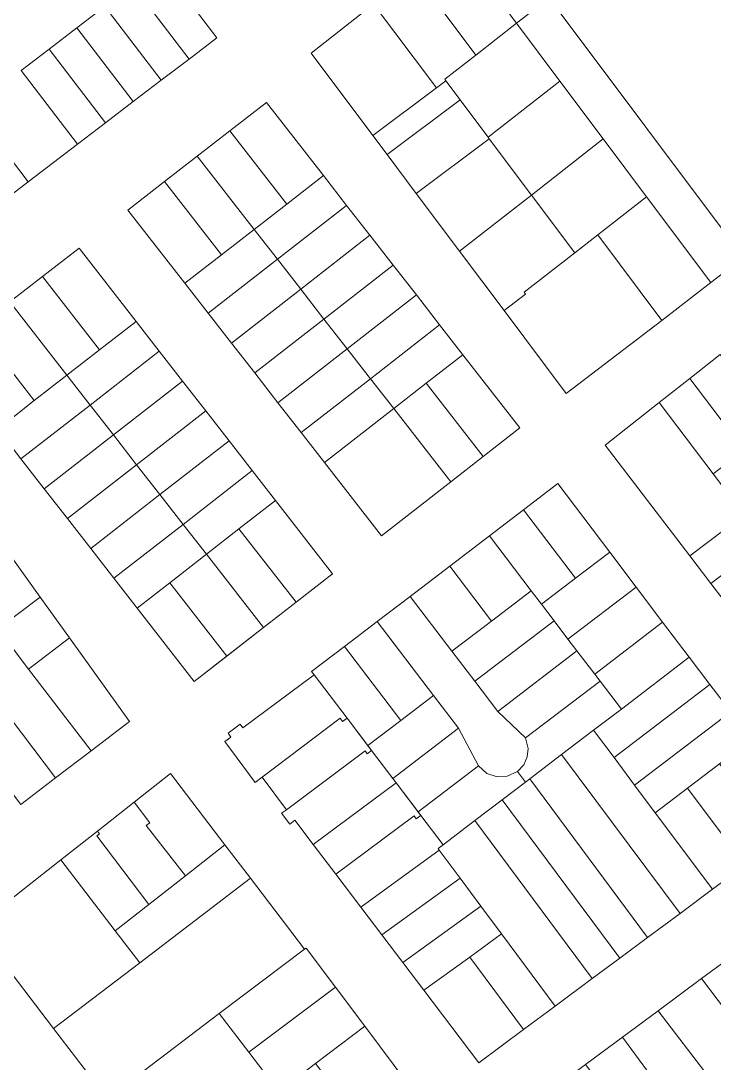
# Model space of a CAD drawing. Header units: metres. Extents: x 3873 to 16340, y -5213 to 3289.
# Drawn here: x 4080.2 to 4281.7, y 1516.9 to 1820 of the extents above; entities that cross this region are included whole.
import ezdxf

# ---------------------------------------------------------------- set-up
doc = ezdxf.new("R2010")
doc.units = ezdxf.units.M
doc.layers.add('CONTEXTO-MANZANAS', color=8, linetype='Continuous', lineweight=0, plot=False)
doc.layers.add('CONTEXTO-PARCELAS', color=9, linetype='Continuous', lineweight=0, plot=False)

msp = doc.modelspace()

# ---------------------------------------------------------------- linework, layer by layer
at = {"layer": 'CONTEXTO-MANZANAS'}
for points in [[(4260.1, 1885.32), (4335.66, 1786.04), (4290.28, 1751.23), (4280.78, 1743.91), (4266.5, 1732.94), (4238.72, 1711.63), (4220.63, 1735.82), (4207.72, 1753.07), (4195.13, 1769.88), (4186.67, 1781.18), (4182.54, 1786.69), (4164.6, 1810.66), (4182.72, 1824.85), (4194.54, 1834.07), (4206.35, 1843.32), (4260.1, 1885.32)], [(4120.8, 1836.59), (4137.19, 1815.13), (4129.09, 1808.94), (4120.98, 1802.75), (4112.87, 1796.56), (4104.77, 1790.37), (4096.66, 1784.17), (4082.35, 1773.25), (4074.25, 1767.06), (4066.14, 1760.87), (4058.04, 1754.68), (4049.93, 1748.49), (4041.82, 1742.3), (4025.44, 1763.75), (4018.76, 1772.5), (4012.08, 1781.24), (4005.41, 1789.98), (3998.73, 1798.72), (3992.05, 1807.46), (3985.38, 1816.21), (3968.99, 1837.67)], [(4111.29, 1765.02), (4121.95, 1773.31), (4131.41, 1780.69), (4140.88, 1788.06), (4151.54, 1796.35), (4168.12, 1775.05), (4174.88, 1766.37), (4181.64, 1757.69), (4188.39, 1749.01), (4195.15, 1740.33), (4201.91, 1731.65), (4208.67, 1722.97), (4225.25, 1701.66), (4214.6, 1693.37), (4205.13, 1686), (4185.01, 1670.33), (4168.43, 1691.64), (4161.67, 1700.32), (4154.91, 1709), (4148.15, 1717.68), (4141.4, 1726.36), (4134.64, 1735.04), (4127.88, 1743.72), (4111.29, 1765.02)], [(4056.85, 1722.63), (4067.5, 1730.93), (4076.97, 1738.3), (4086.44, 1745.67), (4097.09, 1753.96), (4113.68, 1732.66), (4120.43, 1723.98), (4127.19, 1715.3), (4133.95, 1706.62), (4140.71, 1697.94), (4147.46, 1689.26), (4154.22, 1680.58), (4170.81, 1659.28), (4160.16, 1650.98), (4150.69, 1643.61), (4130.57, 1627.95), (4113.98, 1649.25), (4107.22, 1657.93), (4100.47, 1666.61), (4093.71, 1675.29), (4086.95, 1683.97), (4080.19, 1692.65), (4073.44, 1701.33), (4056.85, 1722.63)], [(4286.81, 1648.51), (4280.74, 1656.46), (4274.66, 1664.43), (4250.02, 1696.69), (4265.74, 1709.05), (4274.62, 1716.02), (4283.49, 1723.02)], [(4290.72, 1574.54), (4281.26, 1567.51), (4271.79, 1560.48), (4262.32, 1553.45), (4254.29, 1547.51), (4246.25, 1541.54), (4235.47, 1533.52), (4226.29, 1526.71), (4213.29, 1517.07), (4197.33, 1538.14), (4191.23, 1546.19), (4185.12, 1554.26), (4179, 1562.32), (4171.75, 1571.88), (4165.19, 1580.54), (4159.85, 1587.6), (4158.32, 1586.45), (4155.94, 1589.6), (4157.35, 1590.63), (4150.32, 1600.07), (4148.29, 1598.54), (4139.44, 1610.48), (4141.25, 1611.76), (4140.41, 1612.88), (4143.94, 1615.54), (4144.75, 1614.45), (4165.44, 1629.85), (4164.71, 1630.82), (4174.24, 1638.11), (4183.78, 1645.39), (4193.32, 1652.67), (4204.84, 1661.47), (4216.38, 1670.28), (4226.31, 1677.87), (4236.25, 1685.46), (4251.34, 1665.53), (4259.04, 1655.36), (4266.74, 1645.2), (4274.44, 1635.04)], [(4077.07, 1664.63), (4085.82, 1652.45), (4094.32, 1640.63), (4111.79, 1616.29), (4100.63, 1607.79), (4090.29, 1599.88), (4080.16, 1592.16)], [(4274.44, 1635.04), (4280.48, 1627.07), (4286.53, 1619.1)], [(4043.91, 1506.82), (4028.82, 1526.57), (4030.75, 1528.1), (4030.91, 1529.23), (4033.75, 1531.48), (4034.22, 1530.82), (4037.07, 1533.04), (4036.66, 1533.57), (4041.6, 1537.6), (4052.1, 1544.85), (4052.91, 1545.51), (4067.07, 1556.63), (4081.22, 1567.76), (4091.84, 1576.09), (4102.44, 1584.45), (4113.07, 1592.79), (4123.69, 1601.13)], [(4123.69, 1601.13), (4139.47, 1580.45), (4146.91, 1570.71), (4162.66, 1550.1), (4163.1, 1550.41), (4171.61, 1539.05), (4180.12, 1527.68), (4197.22, 1504.82)], [(4287, 1417.38), (4278.5, 1428.57), (4272.53, 1436.41), (4266.35, 1444.57), (4260.41, 1452.38), (4253.04, 1462.07), (4245.79, 1471.57), (4238.1, 1481.66), (4223.41, 1500.95), (4233.85, 1508.7), (4244.35, 1516.51), (4255.07, 1524.45), (4265.44, 1532.16), (4278.07, 1541.51), (4288.16, 1549.01)]]:
    msp.add_lwpolyline(points, dxfattribs=at)
at = {"layer": 'CONTEXTO-PARCELAS'}
for points in [[(4224.29, 1819.35), (4206.35, 1843.32), (4260.1, 1885.32), (4335.66, 1786.04), (4290.28, 1751.23), (4233.75, 1826.76), (4224.29, 1819.35)], [(4224.29, 1819.35), (4206.35, 1843.32), (4260.1, 1885.32), (4335.66, 1786.04), (4290.28, 1751.23), (4233.75, 1826.76), (4224.29, 1819.35)], [(4194.54, 1834.07), (4206.35, 1843.32), (4224.29, 1819.35), (4212.47, 1810.1), (4194.54, 1834.07)], [(4194.54, 1834.07), (4206.35, 1843.32), (4224.29, 1819.35), (4212.47, 1810.1), (4194.54, 1834.07)], [(4120.8, 1836.59), (4137.19, 1815.13), (4129.09, 1808.94), (4112.7, 1830.4), (4120.8, 1836.59)], [(4120.8, 1836.59), (4137.19, 1815.13), (4129.09, 1808.94), (4112.7, 1830.4), (4120.8, 1836.59)], [(4182.72, 1824.85), (4194.54, 1834.07), (4212.47, 1810.1), (4203.41, 1803.04), (4203.75, 1802.63), (4201.04, 1800.57), (4182.72, 1824.85)], [(4182.72, 1824.85), (4194.54, 1834.07), (4212.47, 1810.1), (4203.41, 1803.04), (4203.75, 1802.63), (4201.04, 1800.57), (4182.72, 1824.85)], [(4112.7, 1830.4), (4129.09, 1808.94), (4120.98, 1802.75), (4104.59, 1824.21), (4112.7, 1830.4)], [(4112.7, 1830.4), (4129.09, 1808.94), (4120.98, 1802.75), (4104.59, 1824.21), (4112.7, 1830.4)], [(4164.6, 1810.66), (4182.72, 1824.85), (4201.04, 1800.57), (4182.54, 1786.69), (4164.6, 1810.66)], [(4164.6, 1810.66), (4182.72, 1824.85), (4201.04, 1800.57), (4182.54, 1786.69), (4164.6, 1810.66)], [(4236.88, 1802.54), (4224.29, 1819.35), (4233.75, 1826.76), (4290.28, 1751.23), (4280.78, 1743.91), (4262.07, 1768.91), (4249.47, 1785.73), (4236.88, 1802.54)], [(4236.88, 1802.54), (4224.29, 1819.35), (4233.75, 1826.76), (4290.28, 1751.23), (4280.78, 1743.91), (4262.07, 1768.91), (4249.47, 1785.73), (4236.88, 1802.54)], [(4100.54, 1821.11), (4096.49, 1818.01), (4088.38, 1811.82), (4080.27, 1805.63), (4096.66, 1784.17), (4082.35, 1773.25), (4065.97, 1794.71), (4057.86, 1788.52), (4049.75, 1782.33), (4045.7, 1779.23), (4039.02, 1787.97), (4032.35, 1796.72), (4025.67, 1805.46), (4019, 1814.2), (4012.32, 1822.94)], [(4100.54, 1821.11), (4096.49, 1818.01), (4088.38, 1811.82), (4080.27, 1805.63), (4096.66, 1784.17), (4082.35, 1773.25), (4065.97, 1794.71), (4057.86, 1788.52), (4049.75, 1782.33), (4045.7, 1779.23), (4039.02, 1787.97), (4032.35, 1796.72), (4025.67, 1805.46), (4019, 1814.2), (4012.32, 1822.94)], [(4104.59, 1824.21), (4120.98, 1802.75), (4112.87, 1796.56), (4096.49, 1818.01), (4100.54, 1821.11), (4104.59, 1824.21)], [(4104.59, 1824.21), (4120.98, 1802.75), (4112.87, 1796.56), (4096.49, 1818.01), (4100.54, 1821.11), (4104.59, 1824.21)], [(4212.47, 1810.1), (4224.29, 1819.35), (4236.88, 1802.54), (4216, 1786.23), (4203.75, 1802.63), (4203.41, 1803.04), (4212.47, 1810.1)], [(4212.47, 1810.1), (4224.29, 1819.35), (4236.88, 1802.54), (4216, 1786.23), (4203.75, 1802.63), (4203.41, 1803.04), (4212.47, 1810.1)], [(4096.49, 1818.01), (4112.87, 1796.56), (4104.77, 1790.37), (4088.38, 1811.82), (4096.49, 1818.01)], [(4096.49, 1818.01), (4112.87, 1796.56), (4104.77, 1790.37), (4088.38, 1811.82), (4096.49, 1818.01)], [(4088.38, 1811.82), (4104.77, 1790.37), (4096.66, 1784.17), (4080.27, 1805.63), (4088.38, 1811.82)], [(4088.38, 1811.82), (4104.77, 1790.37), (4096.66, 1784.17), (4080.27, 1805.63), (4088.38, 1811.82)], [(4182.54, 1786.69), (4201.04, 1800.57), (4203.75, 1802.63), (4207.88, 1797.11), (4186.67, 1781.18), (4182.54, 1786.69)], [(4182.54, 1786.69), (4201.04, 1800.57), (4203.75, 1802.63), (4207.88, 1797.11), (4186.67, 1781.18), (4182.54, 1786.69)], [(4228.6, 1769.38), (4216.35, 1785.76), (4216, 1786.23), (4236.88, 1802.54), (4249.47, 1785.73), (4228.6, 1769.38)], [(4228.6, 1769.38), (4216.35, 1785.76), (4216, 1786.23), (4236.88, 1802.54), (4249.47, 1785.73), (4228.6, 1769.38)], [(4065.97, 1794.71), (4082.35, 1773.25), (4074.25, 1767.06), (4057.86, 1788.52), (4065.97, 1794.71)], [(4065.97, 1794.71), (4082.35, 1773.25), (4074.25, 1767.06), (4057.86, 1788.52), (4065.97, 1794.71)], [(4151.54, 1796.35), (4168.12, 1775.05), (4157.47, 1766.75), (4140.88, 1788.06), (4151.54, 1796.35)], [(4151.54, 1796.35), (4168.12, 1775.05), (4157.47, 1766.75), (4140.88, 1788.06), (4151.54, 1796.35)], [(4151.54, 1796.35), (4168.12, 1775.05), (4157.47, 1766.75), (4140.88, 1788.06), (4151.54, 1796.35)], [(4186.67, 1781.18), (4207.88, 1797.11), (4216, 1786.23), (4216.35, 1785.76), (4195.13, 1769.88), (4186.67, 1781.18)], [(4186.67, 1781.18), (4207.88, 1797.11), (4216, 1786.23), (4216.35, 1785.76), (4195.13, 1769.88), (4186.67, 1781.18)], [(4140.88, 1788.06), (4157.47, 1766.75), (4148, 1759.38), (4131.41, 1780.69), (4140.88, 1788.06)], [(4140.88, 1788.06), (4157.47, 1766.75), (4148, 1759.38), (4131.41, 1780.69), (4140.88, 1788.06)], [(4140.88, 1788.06), (4157.47, 1766.75), (4148, 1759.38), (4131.41, 1780.69), (4140.88, 1788.06)], [(4207.72, 1753.07), (4195.13, 1769.88), (4216.35, 1785.76), (4228.6, 1769.38), (4207.72, 1753.07)], [(4207.72, 1753.07), (4195.13, 1769.88), (4216.35, 1785.76), (4228.6, 1769.38), (4207.72, 1753.07)], [(4241.19, 1752.57), (4228.6, 1769.38), (4249.47, 1785.73), (4262.07, 1768.91), (4247.88, 1757.82), (4241.19, 1752.57)], [(4241.19, 1752.57), (4228.6, 1769.38), (4249.47, 1785.73), (4262.07, 1768.91), (4247.88, 1757.82), (4241.19, 1752.57)], [(4131.41, 1780.69), (4148, 1759.38), (4138.53, 1752.01), (4121.95, 1773.31), (4131.41, 1780.69)], [(4131.41, 1780.69), (4148, 1759.38), (4138.53, 1752.01), (4121.95, 1773.31), (4131.41, 1780.69)], [(4131.41, 1780.69), (4148, 1759.38), (4138.53, 1752.01), (4121.95, 1773.31), (4131.41, 1780.69)], [(4121.95, 1773.31), (4138.53, 1752.01), (4127.88, 1743.72), (4111.29, 1765.02), (4121.95, 1773.31)], [(4121.95, 1773.31), (4138.53, 1752.01), (4127.88, 1743.72), (4111.29, 1765.02), (4121.95, 1773.31)], [(4121.95, 1773.31), (4138.53, 1752.01), (4127.88, 1743.72), (4111.29, 1765.02), (4121.95, 1773.31)], [(4168.12, 1775.05), (4174.88, 1766.37), (4154.76, 1750.7), (4148, 1759.38), (4157.47, 1766.75), (4168.12, 1775.05)], [(4168.12, 1775.05), (4174.88, 1766.37), (4154.76, 1750.7), (4148, 1759.38), (4157.47, 1766.75), (4168.12, 1775.05)], [(4168.12, 1775.05), (4174.88, 1766.37), (4154.76, 1750.7), (4148, 1759.38), (4157.47, 1766.75), (4168.12, 1775.05)], [(4228.6, 1769.38), (4241.19, 1752.57), (4226.5, 1741.1), (4226.91, 1740.54), (4220.63, 1735.82), (4207.72, 1753.07), (4228.6, 1769.38)], [(4228.6, 1769.38), (4241.19, 1752.57), (4226.5, 1741.1), (4226.91, 1740.54), (4220.63, 1735.82), (4207.72, 1753.07), (4228.6, 1769.38)], [(4266.5, 1732.94), (4247.88, 1757.82), (4262.07, 1768.91), (4280.78, 1743.91), (4266.5, 1732.94)], [(4266.5, 1732.94), (4247.88, 1757.82), (4262.07, 1768.91), (4280.78, 1743.91), (4266.5, 1732.94)], [(4174.88, 1766.37), (4181.64, 1757.69), (4161.52, 1742.02), (4154.76, 1750.7), (4174.88, 1766.37)], [(4174.88, 1766.37), (4181.64, 1757.69), (4161.52, 1742.02), (4154.76, 1750.7), (4174.88, 1766.37)], [(4174.88, 1766.37), (4181.64, 1757.69), (4161.52, 1742.02), (4154.76, 1750.7), (4174.88, 1766.37)], [(4148, 1759.38), (4154.76, 1750.7), (4134.64, 1735.04), (4127.88, 1743.72), (4138.53, 1752.01), (4148, 1759.38)], [(4148, 1759.38), (4154.76, 1750.7), (4134.64, 1735.04), (4127.88, 1743.72), (4138.53, 1752.01), (4148, 1759.38)], [(4148, 1759.38), (4154.76, 1750.7), (4134.64, 1735.04), (4127.88, 1743.72), (4138.53, 1752.01), (4148, 1759.38)], [(4181.64, 1757.69), (4188.39, 1749.01), (4168.27, 1733.34), (4161.52, 1742.02), (4181.64, 1757.69)], [(4181.64, 1757.69), (4188.39, 1749.01), (4168.27, 1733.34), (4161.52, 1742.02), (4181.64, 1757.69)], [(4181.64, 1757.69), (4188.39, 1749.01), (4168.27, 1733.34), (4161.52, 1742.02), (4181.64, 1757.69)], [(4247.88, 1757.82), (4266.5, 1732.94), (4238.72, 1711.63), (4220.63, 1735.82), (4226.91, 1740.54), (4226.5, 1741.1), (4241.19, 1752.57), (4247.88, 1757.82)], [(4247.88, 1757.82), (4266.5, 1732.94), (4238.72, 1711.63), (4220.63, 1735.82), (4226.91, 1740.54), (4226.5, 1741.1), (4241.19, 1752.57), (4247.88, 1757.82)], [(4097.09, 1753.96), (4113.68, 1732.66), (4103.02, 1724.36), (4086.44, 1745.67), (4097.09, 1753.96)], [(4097.09, 1753.96), (4113.68, 1732.66), (4103.02, 1724.36), (4086.44, 1745.67), (4097.09, 1753.96)], [(4154.76, 1750.7), (4161.52, 1742.02), (4141.4, 1726.36), (4134.64, 1735.04), (4154.76, 1750.7)], [(4154.76, 1750.7), (4161.52, 1742.02), (4141.4, 1726.36), (4134.64, 1735.04), (4154.76, 1750.7)], [(4154.76, 1750.7), (4161.52, 1742.02), (4141.4, 1726.36), (4134.64, 1735.04), (4154.76, 1750.7)], [(4188.39, 1749.01), (4195.15, 1740.33), (4175.03, 1724.66), (4168.27, 1733.34), (4188.39, 1749.01)], [(4188.39, 1749.01), (4195.15, 1740.33), (4175.03, 1724.66), (4168.27, 1733.34), (4188.39, 1749.01)], [(4188.39, 1749.01), (4195.15, 1740.33), (4175.03, 1724.66), (4168.27, 1733.34), (4188.39, 1749.01)], [(4086.44, 1745.67), (4103.02, 1724.36), (4093.56, 1716.99), (4076.97, 1738.3), (4086.44, 1745.67)], [(4086.44, 1745.67), (4103.02, 1724.36), (4093.56, 1716.99), (4076.97, 1738.3), (4086.44, 1745.67)], [(4161.52, 1742.02), (4168.27, 1733.34), (4148.15, 1717.68), (4141.4, 1726.36), (4161.52, 1742.02)], [(4161.52, 1742.02), (4168.27, 1733.34), (4148.15, 1717.68), (4141.4, 1726.36), (4161.52, 1742.02)], [(4161.52, 1742.02), (4168.27, 1733.34), (4148.15, 1717.68), (4141.4, 1726.36), (4161.52, 1742.02)], [(4195.15, 1740.33), (4201.91, 1731.65), (4181.79, 1715.98), (4175.03, 1724.66), (4195.15, 1740.33)], [(4195.15, 1740.33), (4201.91, 1731.65), (4181.79, 1715.98), (4175.03, 1724.66), (4195.15, 1740.33)], [(4195.15, 1740.33), (4201.91, 1731.65), (4181.79, 1715.98), (4175.03, 1724.66), (4195.15, 1740.33)], [(4076.97, 1738.3), (4093.56, 1716.99), (4084.09, 1709.62), (4067.5, 1730.93), (4076.97, 1738.3)], [(4076.97, 1738.3), (4093.56, 1716.99), (4084.09, 1709.62), (4067.5, 1730.93), (4076.97, 1738.3)], [(4067.5, 1730.93), (4084.09, 1709.62), (4073.44, 1701.33), (4056.85, 1722.63), (4067.5, 1730.93)], [(4067.5, 1730.93), (4084.09, 1709.62), (4073.44, 1701.33), (4056.85, 1722.63), (4067.5, 1730.93)], [(4113.68, 1732.66), (4120.43, 1723.98), (4100.31, 1708.31), (4093.56, 1716.99), (4103.02, 1724.36), (4113.68, 1732.66)], [(4113.68, 1732.66), (4120.43, 1723.98), (4100.31, 1708.31), (4093.56, 1716.99), (4103.02, 1724.36), (4113.68, 1732.66)], [(4168.27, 1733.34), (4175.03, 1724.66), (4154.91, 1709), (4148.15, 1717.68), (4168.27, 1733.34)], [(4168.27, 1733.34), (4175.03, 1724.66), (4154.91, 1709), (4148.15, 1717.68), (4168.27, 1733.34)], [(4168.27, 1733.34), (4175.03, 1724.66), (4154.91, 1709), (4148.15, 1717.68), (4168.27, 1733.34)], [(4201.91, 1731.65), (4208.67, 1722.97), (4198.01, 1714.68), (4188.55, 1707.3), (4181.79, 1715.98), (4201.91, 1731.65)], [(4201.91, 1731.65), (4208.67, 1722.97), (4198.01, 1714.68), (4188.55, 1707.3), (4181.79, 1715.98), (4201.91, 1731.65)], [(4201.91, 1731.65), (4208.67, 1722.97), (4198.01, 1714.68), (4188.55, 1707.3), (4181.79, 1715.98), (4201.91, 1731.65)], [(4120.43, 1723.98), (4127.19, 1715.3), (4107.07, 1699.63), (4100.31, 1708.31), (4120.43, 1723.98)], [(4120.43, 1723.98), (4127.19, 1715.3), (4107.07, 1699.63), (4100.31, 1708.31), (4120.43, 1723.98)], [(4175.03, 1724.66), (4181.79, 1715.98), (4161.67, 1700.32), (4154.91, 1709), (4175.03, 1724.66)], [(4175.03, 1724.66), (4181.79, 1715.98), (4161.67, 1700.32), (4154.91, 1709), (4175.03, 1724.66)], [(4175.03, 1724.66), (4181.79, 1715.98), (4161.67, 1700.32), (4154.91, 1709), (4175.03, 1724.66)], [(4208.67, 1722.97), (4225.25, 1701.66), (4214.6, 1693.37), (4198.01, 1714.68), (4208.67, 1722.97)], [(4208.67, 1722.97), (4225.25, 1701.66), (4214.6, 1693.37), (4198.01, 1714.68), (4208.67, 1722.97)], [(4208.67, 1722.97), (4225.25, 1701.66), (4214.6, 1693.37), (4198.01, 1714.68), (4208.67, 1722.97)], [(4274.62, 1716.02), (4283.49, 1723.02), (4299.4, 1702.02), (4290.4, 1695.17), (4274.62, 1716.02)], [(4274.62, 1716.02), (4283.49, 1723.02), (4299.4, 1702.02), (4290.4, 1695.17), (4274.62, 1716.02)], [(4093.56, 1716.99), (4100.31, 1708.31), (4080.19, 1692.65), (4073.44, 1701.33), (4084.09, 1709.62), (4093.56, 1716.99)], [(4093.56, 1716.99), (4100.31, 1708.31), (4080.19, 1692.65), (4073.44, 1701.33), (4084.09, 1709.62), (4093.56, 1716.99)], [(4181.79, 1715.98), (4188.55, 1707.3), (4168.43, 1691.64), (4161.67, 1700.32), (4181.79, 1715.98)], [(4181.79, 1715.98), (4188.55, 1707.3), (4168.43, 1691.64), (4161.67, 1700.32), (4181.79, 1715.98)], [(4181.79, 1715.98), (4188.55, 1707.3), (4168.43, 1691.64), (4161.67, 1700.32), (4181.79, 1715.98)], [(4265.74, 1709.05), (4274.62, 1716.02), (4290.4, 1695.17), (4281.4, 1688.36), (4265.74, 1709.05)], [(4265.74, 1709.05), (4274.62, 1716.02), (4290.4, 1695.17), (4281.4, 1688.36), (4265.74, 1709.05)], [(4127.19, 1715.3), (4133.95, 1706.62), (4113.83, 1690.95), (4107.07, 1699.63), (4127.19, 1715.3)], [(4127.19, 1715.3), (4133.95, 1706.62), (4113.83, 1690.95), (4107.07, 1699.63), (4127.19, 1715.3)], [(4198.01, 1714.68), (4214.6, 1693.37), (4205.13, 1686), (4188.55, 1707.3), (4198.01, 1714.68)], [(4198.01, 1714.68), (4214.6, 1693.37), (4205.13, 1686), (4188.55, 1707.3), (4198.01, 1714.68)], [(4198.01, 1714.68), (4214.6, 1693.37), (4205.13, 1686), (4188.55, 1707.3), (4198.01, 1714.68)], [(4100.31, 1708.31), (4107.07, 1699.63), (4086.95, 1683.97), (4080.19, 1692.65), (4100.31, 1708.31)], [(4100.31, 1708.31), (4107.07, 1699.63), (4086.95, 1683.97), (4080.19, 1692.65), (4100.31, 1708.31)], [(4133.95, 1706.62), (4140.71, 1697.94), (4120.59, 1682.27), (4113.83, 1690.95), (4133.95, 1706.62)], [(4133.95, 1706.62), (4140.71, 1697.94), (4120.59, 1682.27), (4113.83, 1690.95), (4133.95, 1706.62)], [(4185.01, 1670.33), (4168.43, 1691.64), (4188.55, 1707.3), (4205.13, 1686), (4185.01, 1670.33)], [(4185.01, 1670.33), (4168.43, 1691.64), (4188.55, 1707.3), (4205.13, 1686), (4185.01, 1670.33)], [(4185.01, 1670.33), (4168.43, 1691.64), (4188.55, 1707.3), (4205.13, 1686), (4185.01, 1670.33)], [(4265.74, 1709.05), (4281.4, 1688.36), (4290.46, 1676.39), (4274.66, 1664.43), (4250.02, 1696.69), (4265.74, 1709.05)], [(4265.74, 1709.05), (4281.4, 1688.36), (4290.46, 1676.39), (4274.66, 1664.43), (4250.02, 1696.69), (4265.74, 1709.05)], [(4299.4, 1702.02), (4308.49, 1708.89), (4317.56, 1696.92), (4296.06, 1680.61), (4290.46, 1676.39), (4281.4, 1688.36), (4290.4, 1695.17), (4299.4, 1702.02)], [(4299.4, 1702.02), (4308.49, 1708.89), (4317.56, 1696.92), (4296.06, 1680.61), (4290.46, 1676.39), (4281.4, 1688.36), (4290.4, 1695.17), (4299.4, 1702.02)], [(4107.07, 1699.63), (4113.83, 1690.95), (4093.71, 1675.29), (4086.95, 1683.97), (4107.07, 1699.63)], [(4107.07, 1699.63), (4113.83, 1690.95), (4093.71, 1675.29), (4086.95, 1683.97), (4107.07, 1699.63)], [(4140.71, 1697.94), (4147.46, 1689.26), (4127.34, 1673.59), (4120.59, 1682.27), (4140.71, 1697.94)], [(4140.71, 1697.94), (4147.46, 1689.26), (4127.34, 1673.59), (4120.59, 1682.27), (4140.71, 1697.94)], [(4113.83, 1690.95), (4120.59, 1682.27), (4100.47, 1666.61), (4093.71, 1675.29), (4113.83, 1690.95)], [(4113.83, 1690.95), (4120.59, 1682.27), (4100.47, 1666.61), (4093.71, 1675.29), (4113.83, 1690.95)], [(4147.46, 1689.26), (4154.22, 1680.58), (4143.57, 1672.29), (4134.1, 1664.92), (4127.34, 1673.59), (4147.46, 1689.26)], [(4147.46, 1689.26), (4154.22, 1680.58), (4143.57, 1672.29), (4134.1, 1664.92), (4127.34, 1673.59), (4147.46, 1689.26)], [(4251.34, 1665.53), (4241.41, 1657.94), (4226.31, 1677.87), (4236.25, 1685.46), (4251.34, 1665.53)], [(4251.34, 1665.53), (4241.41, 1657.94), (4226.31, 1677.87), (4236.25, 1685.46), (4251.34, 1665.53)], [(4251.34, 1665.53), (4241.41, 1657.94), (4226.31, 1677.87), (4236.25, 1685.46), (4251.34, 1665.53)], [(4120.59, 1682.27), (4127.34, 1673.59), (4107.22, 1657.93), (4100.47, 1666.61), (4120.59, 1682.27)], [(4120.59, 1682.27), (4127.34, 1673.59), (4107.22, 1657.93), (4100.47, 1666.61), (4120.59, 1682.27)], [(4154.22, 1680.58), (4170.81, 1659.28), (4160.16, 1650.98), (4143.57, 1672.29), (4154.22, 1680.58)], [(4154.22, 1680.58), (4170.81, 1659.28), (4160.16, 1650.98), (4143.57, 1672.29), (4154.22, 1680.58)], [(4280.74, 1656.46), (4274.66, 1664.43), (4290.46, 1676.39), (4296.06, 1680.61), (4302.09, 1672.64), (4280.74, 1656.46)], [(4280.74, 1656.46), (4274.66, 1664.43), (4290.46, 1676.39), (4296.06, 1680.61), (4302.09, 1672.64), (4280.74, 1656.46)], [(4226.31, 1677.87), (4241.41, 1657.94), (4231.52, 1650.39), (4228.53, 1654.31), (4216.38, 1670.28), (4226.31, 1677.87)], [(4226.31, 1677.87), (4241.41, 1657.94), (4231.52, 1650.39), (4228.53, 1654.31), (4216.38, 1670.28), (4226.31, 1677.87)], [(4226.31, 1677.87), (4241.41, 1657.94), (4231.52, 1650.39), (4228.53, 1654.31), (4216.38, 1670.28), (4226.31, 1677.87)], [(4127.34, 1673.59), (4134.1, 1664.92), (4123.45, 1656.62), (4113.98, 1649.25), (4107.22, 1657.93), (4127.34, 1673.59)], [(4127.34, 1673.59), (4134.1, 1664.92), (4123.45, 1656.62), (4113.98, 1649.25), (4107.22, 1657.93), (4127.34, 1673.59)], [(4143.57, 1672.29), (4160.16, 1650.98), (4150.69, 1643.61), (4134.1, 1664.92), (4143.57, 1672.29)], [(4143.57, 1672.29), (4160.16, 1650.98), (4150.69, 1643.61), (4134.1, 1664.92), (4143.57, 1672.29)], [(4204.84, 1661.47), (4216.38, 1670.28), (4228.53, 1654.31), (4217, 1645.52), (4204.84, 1661.47)], [(4204.84, 1661.47), (4216.38, 1670.28), (4228.53, 1654.31), (4217, 1645.52), (4204.84, 1661.47)], [(4204.84, 1661.47), (4216.38, 1670.28), (4228.53, 1654.31), (4217, 1645.52), (4204.84, 1661.47)], [(4286.81, 1648.51), (4280.74, 1656.46), (4302.09, 1672.64), (4308.12, 1664.67), (4286.81, 1648.51)], [(4286.81, 1648.51), (4280.74, 1656.46), (4302.09, 1672.64), (4308.12, 1664.67), (4286.81, 1648.51)], [(4077.07, 1664.63), (4085.82, 1652.45), (4073.44, 1643.2), (4064.32, 1655.07), (4077.07, 1664.63)], [(4077.07, 1664.63), (4085.82, 1652.45), (4073.44, 1643.2), (4064.32, 1655.07), (4077.07, 1664.63)], [(4134.1, 1664.92), (4150.69, 1643.61), (4140.04, 1635.32), (4123.45, 1656.62), (4134.1, 1664.92)], [(4134.1, 1664.92), (4150.69, 1643.61), (4140.04, 1635.32), (4123.45, 1656.62), (4134.1, 1664.92)], [(4239.22, 1640.22), (4235.18, 1645.55), (4231.52, 1650.39), (4241.41, 1657.94), (4251.34, 1665.53), (4259.04, 1655.36), (4239.22, 1640.22)], [(4239.22, 1640.22), (4235.18, 1645.55), (4231.52, 1650.39), (4241.41, 1657.94), (4251.34, 1665.53), (4259.04, 1655.36), (4239.22, 1640.22)], [(4239.22, 1640.22), (4235.18, 1645.55), (4231.52, 1650.39), (4241.41, 1657.94), (4251.34, 1665.53), (4259.04, 1655.36), (4239.22, 1640.22)], [(4193.32, 1652.67), (4204.84, 1661.47), (4217, 1645.52), (4205.46, 1636.73), (4193.32, 1652.67)], [(4193.32, 1652.67), (4204.84, 1661.47), (4217, 1645.52), (4205.46, 1636.73), (4193.32, 1652.67)], [(4193.32, 1652.67), (4204.84, 1661.47), (4217, 1645.52), (4205.46, 1636.73), (4193.32, 1652.67)], [(4090.29, 1599.88), (4054.25, 1647.54), (4055.46, 1648.44), (4064.32, 1655.07), (4073.44, 1643.2), (4082.38, 1631.54), (4100.63, 1607.79), (4090.29, 1599.88)], [(4090.29, 1599.88), (4054.25, 1647.54), (4055.46, 1648.44), (4064.32, 1655.07), (4073.44, 1643.2), (4082.38, 1631.54), (4100.63, 1607.79), (4090.29, 1599.88)], [(4123.45, 1656.62), (4140.04, 1635.32), (4130.57, 1627.95), (4113.98, 1649.25), (4123.45, 1656.62)], [(4123.45, 1656.62), (4140.04, 1635.32), (4130.57, 1627.95), (4113.98, 1649.25), (4123.45, 1656.62)], [(4266.74, 1645.2), (4247.01, 1630.05), (4241.84, 1636.8), (4239.22, 1640.22), (4259.04, 1655.36), (4266.74, 1645.2)], [(4266.74, 1645.2), (4247.01, 1630.05), (4241.84, 1636.8), (4239.22, 1640.22), (4259.04, 1655.36), (4266.74, 1645.2)], [(4266.74, 1645.2), (4247.01, 1630.05), (4241.84, 1636.8), (4239.22, 1640.22), (4259.04, 1655.36), (4266.74, 1645.2)], [(4085.82, 1652.45), (4094.32, 1640.63), (4082.38, 1631.54), (4073.44, 1643.2), (4085.82, 1652.45)], [(4085.82, 1652.45), (4094.32, 1640.63), (4082.38, 1631.54), (4073.44, 1643.2), (4085.82, 1652.45)], [(4183.78, 1645.39), (4193.32, 1652.67), (4205.46, 1636.73), (4212.13, 1627.98), (4218.8, 1619.23), (4226.89, 1611.58), (4227.67, 1608.47), (4227.38, 1606), (4226.35, 1603.74), (4224.54, 1601.8), (4221.52, 1600.36), (4218.35, 1600.26), (4215.67, 1601.22), (4213.25, 1603.38), (4207.43, 1614.35), (4200.16, 1623.89), (4183.78, 1645.39)], [(4183.78, 1645.39), (4193.32, 1652.67), (4205.46, 1636.73), (4212.13, 1627.98), (4218.8, 1619.23), (4226.89, 1611.58), (4227.67, 1608.47), (4227.38, 1606), (4226.35, 1603.74), (4224.54, 1601.8), (4221.52, 1600.36), (4218.35, 1600.26), (4215.67, 1601.22), (4213.25, 1603.38), (4207.43, 1614.35), (4200.16, 1623.89), (4183.78, 1645.39)], [(4183.78, 1645.39), (4193.32, 1652.67), (4205.46, 1636.73), (4212.13, 1627.98), (4218.8, 1619.23), (4226.89, 1611.58), (4227.67, 1608.47), (4227.38, 1606), (4226.35, 1603.74), (4224.54, 1601.8), (4221.52, 1600.36), (4218.35, 1600.26), (4215.67, 1601.22), (4213.25, 1603.38), (4207.43, 1614.35), (4200.16, 1623.89), (4183.78, 1645.39)], [(4205.46, 1636.73), (4217, 1645.52), (4228.53, 1654.31), (4231.52, 1650.39), (4235.18, 1645.55), (4212.13, 1627.98), (4205.46, 1636.73)], [(4205.46, 1636.73), (4217, 1645.52), (4228.53, 1654.31), (4231.52, 1650.39), (4235.18, 1645.55), (4212.13, 1627.98), (4205.46, 1636.73)], [(4205.46, 1636.73), (4217, 1645.52), (4228.53, 1654.31), (4231.52, 1650.39), (4235.18, 1645.55), (4212.13, 1627.98), (4205.46, 1636.73)], [(4044.1, 1639.94), (4054.25, 1647.54), (4090.29, 1599.88), (4080.16, 1592.16), (4044.1, 1639.94)], [(4044.1, 1639.94), (4054.25, 1647.54), (4090.29, 1599.88), (4080.16, 1592.16), (4044.1, 1639.94)], [(4174.24, 1638.11), (4183.78, 1645.39), (4200.16, 1623.89), (4190.61, 1616.62), (4174.24, 1638.11)], [(4174.24, 1638.11), (4183.78, 1645.39), (4200.16, 1623.89), (4190.61, 1616.62), (4174.24, 1638.11)], [(4174.24, 1638.11), (4183.78, 1645.39), (4200.16, 1623.89), (4190.61, 1616.62), (4174.24, 1638.11)], [(4212.13, 1627.98), (4235.18, 1645.55), (4239.22, 1640.22), (4241.84, 1636.8), (4218.8, 1619.23), (4212.13, 1627.98)], [(4212.13, 1627.98), (4235.18, 1645.55), (4239.22, 1640.22), (4241.84, 1636.8), (4218.8, 1619.23), (4212.13, 1627.98)], [(4212.13, 1627.98), (4235.18, 1645.55), (4239.22, 1640.22), (4241.84, 1636.8), (4218.8, 1619.23), (4212.13, 1627.98)], [(4247.01, 1630.05), (4266.74, 1645.2), (4274.44, 1635.04), (4254.74, 1619.91), (4248.53, 1628.06), (4247.01, 1630.05)], [(4247.01, 1630.05), (4266.74, 1645.2), (4274.44, 1635.04), (4254.74, 1619.91), (4248.53, 1628.06), (4247.01, 1630.05)], [(4247.01, 1630.05), (4266.74, 1645.2), (4274.44, 1635.04), (4254.74, 1619.91), (4248.53, 1628.06), (4247.01, 1630.05)], [(4082.38, 1631.54), (4094.32, 1640.63), (4111.79, 1616.29), (4100.63, 1607.79), (4082.38, 1631.54)], [(4082.38, 1631.54), (4094.32, 1640.63), (4111.79, 1616.29), (4100.63, 1607.79), (4082.38, 1631.54)], [(4164.71, 1630.82), (4174.24, 1638.11), (4190.61, 1616.62), (4181.01, 1609.3), (4175.01, 1617.23), (4165.44, 1629.85), (4164.71, 1630.82)], [(4164.71, 1630.82), (4174.24, 1638.11), (4190.61, 1616.62), (4181.01, 1609.3), (4175.01, 1617.23), (4165.44, 1629.85), (4164.71, 1630.82)], [(4164.71, 1630.82), (4174.24, 1638.11), (4190.61, 1616.62), (4181.01, 1609.3), (4175.01, 1617.23), (4165.44, 1629.85), (4164.71, 1630.82)], [(4241.84, 1636.8), (4247.01, 1630.05), (4248.53, 1628.06), (4226.89, 1611.58), (4218.8, 1619.23), (4241.84, 1636.8)], [(4241.84, 1636.8), (4247.01, 1630.05), (4248.53, 1628.06), (4226.89, 1611.58), (4218.8, 1619.23), (4241.84, 1636.8)], [(4241.84, 1636.8), (4247.01, 1630.05), (4248.53, 1628.06), (4226.89, 1611.58), (4218.8, 1619.23), (4241.84, 1636.8)], [(4246.65, 1613.75), (4254.74, 1619.91), (4274.44, 1635.04), (4280.48, 1627.07), (4252.61, 1605.79), (4246.65, 1613.75)], [(4246.65, 1613.75), (4254.74, 1619.91), (4274.44, 1635.04), (4280.48, 1627.07), (4252.61, 1605.79), (4246.65, 1613.75)], [(4246.65, 1613.75), (4254.74, 1619.91), (4274.44, 1635.04), (4280.48, 1627.07), (4252.61, 1605.79), (4246.65, 1613.75)], [(4148.29, 1598.54), (4139.44, 1610.48), (4141.25, 1611.76), (4140.41, 1612.88), (4143.94, 1615.54), (4144.75, 1614.45), (4165.44, 1629.85), (4175.01, 1617.23), (4173.72, 1616.29), (4173, 1617.26), (4150.32, 1600.07), (4148.29, 1598.54)], [(4148.29, 1598.54), (4139.44, 1610.48), (4141.25, 1611.76), (4140.41, 1612.88), (4143.94, 1615.54), (4144.75, 1614.45), (4165.44, 1629.85), (4175.01, 1617.23), (4173.72, 1616.29), (4173, 1617.26), (4150.32, 1600.07), (4148.29, 1598.54)], [(4148.29, 1598.54), (4139.44, 1610.48), (4141.25, 1611.76), (4140.41, 1612.88), (4143.94, 1615.54), (4144.75, 1614.45), (4165.44, 1629.85), (4175.01, 1617.23), (4173.72, 1616.29), (4173, 1617.26), (4150.32, 1600.07), (4148.29, 1598.54)], [(4224.54, 1601.8), (4226.35, 1603.74), (4227.38, 1606), (4227.67, 1608.47), (4226.89, 1611.58), (4248.53, 1628.06), (4254.74, 1619.91), (4246.65, 1613.75), (4237.37, 1606.67), (4228.09, 1599.6), (4226.9, 1598.7), (4224.54, 1601.8)], [(4224.54, 1601.8), (4226.35, 1603.74), (4227.38, 1606), (4227.67, 1608.47), (4226.89, 1611.58), (4248.53, 1628.06), (4254.74, 1619.91), (4246.65, 1613.75), (4237.37, 1606.67), (4228.09, 1599.6), (4226.9, 1598.7), (4224.54, 1601.8)], [(4224.54, 1601.8), (4226.35, 1603.74), (4227.38, 1606), (4227.67, 1608.47), (4226.89, 1611.58), (4248.53, 1628.06), (4254.74, 1619.91), (4246.65, 1613.75), (4237.37, 1606.67), (4228.09, 1599.6), (4226.9, 1598.7), (4224.54, 1601.8)], [(4258.6, 1597.78), (4252.61, 1605.79), (4280.48, 1627.07), (4286.53, 1619.1), (4258.6, 1597.78)], [(4258.6, 1597.78), (4252.61, 1605.79), (4280.48, 1627.07), (4286.53, 1619.1), (4258.6, 1597.78)], [(4258.6, 1597.78), (4252.61, 1605.79), (4280.48, 1627.07), (4286.53, 1619.1), (4258.6, 1597.78)], [(4181.01, 1609.3), (4190.61, 1616.62), (4200.16, 1623.89), (4207.43, 1614.35), (4188.26, 1599.74), (4182.14, 1607.82), (4181.01, 1609.3)], [(4181.01, 1609.3), (4190.61, 1616.62), (4200.16, 1623.89), (4207.43, 1614.35), (4188.26, 1599.74), (4182.14, 1607.82), (4181.01, 1609.3)], [(4181.01, 1609.3), (4190.61, 1616.62), (4200.16, 1623.89), (4207.43, 1614.35), (4188.26, 1599.74), (4182.14, 1607.82), (4181.01, 1609.3)], [(4258.6, 1597.78), (4286.53, 1619.1), (4292.57, 1611.14), (4283.24, 1604.02), (4273.92, 1596.9), (4264.59, 1589.78), (4258.6, 1597.78)], [(4258.6, 1597.78), (4286.53, 1619.1), (4292.57, 1611.14), (4283.24, 1604.02), (4273.92, 1596.9), (4264.59, 1589.78), (4258.6, 1597.78)], [(4258.6, 1597.78), (4286.53, 1619.1), (4292.57, 1611.14), (4283.24, 1604.02), (4273.92, 1596.9), (4264.59, 1589.78), (4258.6, 1597.78)], [(4182.14, 1607.82), (4180.88, 1606.88), (4180.22, 1607.76), (4157.35, 1590.63), (4150.32, 1600.07), (4173, 1617.26), (4173.72, 1616.29), (4175.01, 1617.23), (4182.14, 1607.82)], [(4182.14, 1607.82), (4180.88, 1606.88), (4180.22, 1607.76), (4157.35, 1590.63), (4150.32, 1600.07), (4173, 1617.26), (4173.72, 1616.29), (4175.01, 1617.23), (4182.14, 1607.82)], [(4182.14, 1607.82), (4180.88, 1606.88), (4180.22, 1607.76), (4157.35, 1590.63), (4150.32, 1600.07), (4173, 1617.26), (4173.72, 1616.29), (4175.01, 1617.23), (4182.14, 1607.82)], [(4207.43, 1614.35), (4213.25, 1603.38), (4195.66, 1589.98), (4189.27, 1598.41), (4188.26, 1599.74), (4207.43, 1614.35)], [(4207.43, 1614.35), (4213.25, 1603.38), (4195.66, 1589.98), (4189.27, 1598.41), (4188.26, 1599.74), (4207.43, 1614.35)], [(4207.43, 1614.35), (4213.25, 1603.38), (4195.66, 1589.98), (4189.27, 1598.41), (4188.26, 1599.74), (4207.43, 1614.35)], [(4271.79, 1560.48), (4237.37, 1606.67), (4246.65, 1613.75), (4252.61, 1605.79), (4258.6, 1597.78), (4264.59, 1589.78), (4281.26, 1567.51), (4271.79, 1560.48)], [(4271.79, 1560.48), (4237.37, 1606.67), (4246.65, 1613.75), (4252.61, 1605.79), (4258.6, 1597.78), (4264.59, 1589.78), (4281.26, 1567.51), (4271.79, 1560.48)], [(4271.79, 1560.48), (4237.37, 1606.67), (4246.65, 1613.75), (4252.61, 1605.79), (4258.6, 1597.78), (4264.59, 1589.78), (4281.26, 1567.51), (4271.79, 1560.48)], [(4165.19, 1580.54), (4159.85, 1587.6), (4158.32, 1586.45), (4155.94, 1589.6), (4157.35, 1590.63), (4180.22, 1607.76), (4180.88, 1606.88), (4182.14, 1607.82), (4189.27, 1598.41), (4165.19, 1580.54)], [(4165.19, 1580.54), (4159.85, 1587.6), (4158.32, 1586.45), (4155.94, 1589.6), (4157.35, 1590.63), (4180.22, 1607.76), (4180.88, 1606.88), (4182.14, 1607.82), (4189.27, 1598.41), (4165.19, 1580.54)], [(4165.19, 1580.54), (4159.85, 1587.6), (4158.32, 1586.45), (4155.94, 1589.6), (4157.35, 1590.63), (4180.22, 1607.76), (4180.88, 1606.88), (4182.14, 1607.82), (4189.27, 1598.41), (4165.19, 1580.54)], [(4228.09, 1599.6), (4237.37, 1606.67), (4271.79, 1560.48), (4262.32, 1553.45), (4228.09, 1599.6)], [(4228.09, 1599.6), (4237.37, 1606.67), (4271.79, 1560.48), (4262.32, 1553.45), (4228.09, 1599.6)], [(4228.09, 1599.6), (4237.37, 1606.67), (4271.79, 1560.48), (4262.32, 1553.45), (4228.09, 1599.6)], [(4273.92, 1596.9), (4283.24, 1604.02), (4300.19, 1581.57), (4290.72, 1574.54), (4273.92, 1596.9)], [(4273.92, 1596.9), (4283.24, 1604.02), (4300.19, 1581.57), (4290.72, 1574.54), (4273.92, 1596.9)], [(4273.92, 1596.9), (4283.24, 1604.02), (4300.19, 1581.57), (4290.72, 1574.54), (4273.92, 1596.9)], [(4123.69, 1601.13), (4139.47, 1580.45), (4127.99, 1571.41), (4116.6, 1586.04), (4117.63, 1586.82), (4113.07, 1592.79), (4123.69, 1601.13)], [(4123.69, 1601.13), (4139.47, 1580.45), (4127.99, 1571.41), (4116.6, 1586.04), (4117.63, 1586.82), (4113.07, 1592.79), (4123.69, 1601.13)], [(4123.69, 1601.13), (4139.47, 1580.45), (4127.99, 1571.41), (4116.6, 1586.04), (4117.63, 1586.82), (4113.07, 1592.79), (4123.69, 1601.13)], [(4213.25, 1603.38), (4215.67, 1601.22), (4218.35, 1600.26), (4221.52, 1600.36), (4224.54, 1601.8), (4226.9, 1598.7), (4220.13, 1593.53), (4212.17, 1587.47), (4202.91, 1580.41), (4196.4, 1589), (4195.66, 1589.98), (4213.25, 1603.38)], [(4213.25, 1603.38), (4215.67, 1601.22), (4218.35, 1600.26), (4221.52, 1600.36), (4224.54, 1601.8), (4226.9, 1598.7), (4220.13, 1593.53), (4212.17, 1587.47), (4202.91, 1580.41), (4196.4, 1589), (4195.66, 1589.98), (4213.25, 1603.38)], [(4213.25, 1603.38), (4215.67, 1601.22), (4218.35, 1600.26), (4221.52, 1600.36), (4224.54, 1601.8), (4226.9, 1598.7), (4220.13, 1593.53), (4212.17, 1587.47), (4202.91, 1580.41), (4196.4, 1589), (4195.66, 1589.98), (4213.25, 1603.38)], [(4165.19, 1580.54), (4189.27, 1598.41), (4196.4, 1589), (4195.1, 1588.01), (4194.5, 1588.82), (4171.75, 1571.88), (4165.19, 1580.54)], [(4165.19, 1580.54), (4189.27, 1598.41), (4196.4, 1589), (4195.1, 1588.01), (4194.5, 1588.82), (4171.75, 1571.88), (4165.19, 1580.54)], [(4165.19, 1580.54), (4189.27, 1598.41), (4196.4, 1589), (4195.1, 1588.01), (4194.5, 1588.82), (4171.75, 1571.88), (4165.19, 1580.54)], [(4254.29, 1547.51), (4220.13, 1593.53), (4226.9, 1598.7), (4228.09, 1599.6), (4262.32, 1553.45), (4254.29, 1547.51)], [(4254.29, 1547.51), (4220.13, 1593.53), (4226.9, 1598.7), (4228.09, 1599.6), (4262.32, 1553.45), (4254.29, 1547.51)], [(4254.29, 1547.51), (4220.13, 1593.53), (4226.9, 1598.7), (4228.09, 1599.6), (4262.32, 1553.45), (4254.29, 1547.51)], [(4264.59, 1589.78), (4273.92, 1596.9), (4290.72, 1574.54), (4281.26, 1567.51), (4264.59, 1589.78)], [(4264.59, 1589.78), (4273.92, 1596.9), (4290.72, 1574.54), (4281.26, 1567.51), (4264.59, 1589.78)], [(4264.59, 1589.78), (4273.92, 1596.9), (4290.72, 1574.54), (4281.26, 1567.51), (4264.59, 1589.78)], [(4117.35, 1563.05), (4102.22, 1583.04), (4103.04, 1583.66), (4102.44, 1584.45), (4113.07, 1592.79), (4117.63, 1586.82), (4116.6, 1586.04), (4127.99, 1571.41), (4117.35, 1563.05)], [(4117.35, 1563.05), (4102.22, 1583.04), (4103.04, 1583.66), (4102.44, 1584.45), (4113.07, 1592.79), (4117.63, 1586.82), (4116.6, 1586.04), (4127.99, 1571.41), (4117.35, 1563.05)], [(4117.35, 1563.05), (4102.22, 1583.04), (4103.04, 1583.66), (4102.44, 1584.45), (4113.07, 1592.79), (4117.63, 1586.82), (4116.6, 1586.04), (4127.99, 1571.41), (4117.35, 1563.05)], [(4246.25, 1541.54), (4212.17, 1587.47), (4220.13, 1593.53), (4254.29, 1547.51), (4246.25, 1541.54)], [(4246.25, 1541.54), (4212.17, 1587.47), (4220.13, 1593.53), (4254.29, 1547.51), (4246.25, 1541.54)], [(4246.25, 1541.54), (4212.17, 1587.47), (4220.13, 1593.53), (4254.29, 1547.51), (4246.25, 1541.54)], [(4202.91, 1580.41), (4201.47, 1579.32), (4201.82, 1578.88), (4179, 1562.32), (4171.75, 1571.88), (4194.5, 1588.82), (4195.1, 1588.01), (4196.4, 1589), (4202.91, 1580.41)], [(4202.91, 1580.41), (4201.47, 1579.32), (4201.82, 1578.88), (4179, 1562.32), (4171.75, 1571.88), (4194.5, 1588.82), (4195.1, 1588.01), (4196.4, 1589), (4202.91, 1580.41)], [(4202.91, 1580.41), (4201.47, 1579.32), (4201.82, 1578.88), (4179, 1562.32), (4171.75, 1571.88), (4194.5, 1588.82), (4195.1, 1588.01), (4196.4, 1589), (4202.91, 1580.41)], [(4202.91, 1580.41), (4212.17, 1587.47), (4246.25, 1541.54), (4235.47, 1533.52), (4219.9, 1554.52), (4213.88, 1562.63), (4207.85, 1570.76), (4201.82, 1578.88), (4201.47, 1579.32), (4202.91, 1580.41)], [(4202.91, 1580.41), (4212.17, 1587.47), (4246.25, 1541.54), (4235.47, 1533.52), (4219.9, 1554.52), (4213.88, 1562.63), (4207.85, 1570.76), (4201.82, 1578.88), (4201.47, 1579.32), (4202.91, 1580.41)], [(4202.91, 1580.41), (4212.17, 1587.47), (4246.25, 1541.54), (4235.47, 1533.52), (4219.9, 1554.52), (4213.88, 1562.63), (4207.85, 1570.76), (4201.82, 1578.88), (4201.47, 1579.32), (4202.91, 1580.41)], [(4107.63, 1555.41), (4091.84, 1576.09), (4102.44, 1584.45), (4103.04, 1583.66), (4102.22, 1583.04), (4117.35, 1563.05), (4107.63, 1555.41)], [(4107.63, 1555.41), (4091.84, 1576.09), (4102.44, 1584.45), (4103.04, 1583.66), (4102.22, 1583.04), (4117.35, 1563.05), (4107.63, 1555.41)], [(4107.63, 1555.41), (4091.84, 1576.09), (4102.44, 1584.45), (4103.04, 1583.66), (4102.22, 1583.04), (4117.35, 1563.05), (4107.63, 1555.41)], [(4117.35, 1563.05), (4127.99, 1571.41), (4139.47, 1580.45), (4146.91, 1570.71), (4114.72, 1546.13), (4107.63, 1555.41), (4117.35, 1563.05)], [(4117.35, 1563.05), (4127.99, 1571.41), (4139.47, 1580.45), (4146.91, 1570.71), (4114.72, 1546.13), (4107.63, 1555.41), (4117.35, 1563.05)], [(4117.35, 1563.05), (4127.99, 1571.41), (4139.47, 1580.45), (4146.91, 1570.71), (4114.72, 1546.13), (4107.63, 1555.41), (4117.35, 1563.05)], [(4201.82, 1578.88), (4207.85, 1570.76), (4185.12, 1554.26), (4179, 1562.32), (4201.82, 1578.88)], [(4201.82, 1578.88), (4207.85, 1570.76), (4185.12, 1554.26), (4179, 1562.32), (4201.82, 1578.88)], [(4201.82, 1578.88), (4207.85, 1570.76), (4185.12, 1554.26), (4179, 1562.32), (4201.82, 1578.88)], [(4107.63, 1555.41), (4114.72, 1546.13), (4089.69, 1527.01), (4067.07, 1556.63), (4081.22, 1567.76), (4091.84, 1576.09), (4107.63, 1555.41)], [(4107.63, 1555.41), (4114.72, 1546.13), (4089.69, 1527.01), (4067.07, 1556.63), (4081.22, 1567.76), (4091.84, 1576.09), (4107.63, 1555.41)], [(4107.63, 1555.41), (4114.72, 1546.13), (4089.69, 1527.01), (4067.07, 1556.63), (4081.22, 1567.76), (4091.84, 1576.09), (4107.63, 1555.41)], [(4089.69, 1527.01), (4114.72, 1546.13), (4146.91, 1570.71), (4162.66, 1550.1), (4137.85, 1531.41), (4113.88, 1513.2), (4105.25, 1506.63), (4089.69, 1527.01)], [(4089.69, 1527.01), (4114.72, 1546.13), (4146.91, 1570.71), (4162.66, 1550.1), (4137.85, 1531.41), (4113.88, 1513.2), (4105.25, 1506.63), (4089.69, 1527.01)], [(4089.69, 1527.01), (4114.72, 1546.13), (4146.91, 1570.71), (4162.66, 1550.1), (4137.85, 1531.41), (4113.88, 1513.2), (4105.25, 1506.63), (4089.69, 1527.01)], [(4207.85, 1570.76), (4213.88, 1562.63), (4191.23, 1546.19), (4185.12, 1554.26), (4207.85, 1570.76)], [(4207.85, 1570.76), (4213.88, 1562.63), (4191.23, 1546.19), (4185.12, 1554.26), (4207.85, 1570.76)], [(4207.85, 1570.76), (4213.88, 1562.63), (4191.23, 1546.19), (4185.12, 1554.26), (4207.85, 1570.76)], [(4213.88, 1562.63), (4219.9, 1554.52), (4210.65, 1547.8), (4197.33, 1538.14), (4191.23, 1546.19), (4213.88, 1562.63)], [(4213.88, 1562.63), (4219.9, 1554.52), (4210.65, 1547.8), (4197.33, 1538.14), (4191.23, 1546.19), (4213.88, 1562.63)], [(4213.88, 1562.63), (4219.9, 1554.52), (4210.65, 1547.8), (4197.33, 1538.14), (4191.23, 1546.19), (4213.88, 1562.63)], [(4089.94, 1495.04), (4078.79, 1509.73), (4079.72, 1510.41), (4068.47, 1525.13), (4052.91, 1545.51), (4067.07, 1556.63), (4089.69, 1527.01), (4105.25, 1506.63), (4089.94, 1495.04)], [(4089.94, 1495.04), (4078.79, 1509.73), (4079.72, 1510.41), (4068.47, 1525.13), (4052.91, 1545.51), (4067.07, 1556.63), (4089.69, 1527.01), (4105.25, 1506.63), (4089.94, 1495.04)], [(4089.94, 1495.04), (4078.79, 1509.73), (4079.72, 1510.41), (4068.47, 1525.13), (4052.91, 1545.51), (4067.07, 1556.63), (4089.69, 1527.01), (4105.25, 1506.63), (4089.94, 1495.04)], [(4219.9, 1554.52), (4235.47, 1533.52), (4226.29, 1526.71), (4210.65, 1547.8), (4219.9, 1554.52)], [(4219.9, 1554.52), (4235.47, 1533.52), (4226.29, 1526.71), (4210.65, 1547.8), (4219.9, 1554.52)], [(4219.9, 1554.52), (4235.47, 1533.52), (4226.29, 1526.71), (4210.65, 1547.8), (4219.9, 1554.52)], [(4163.1, 1550.41), (4171.61, 1539.05), (4146.46, 1520.12), (4137.85, 1531.41), (4162.66, 1550.1), (4163.1, 1550.41)], [(4163.1, 1550.41), (4171.61, 1539.05), (4146.46, 1520.12), (4137.85, 1531.41), (4162.66, 1550.1), (4163.1, 1550.41)], [(4163.1, 1550.41), (4171.61, 1539.05), (4146.46, 1520.12), (4137.85, 1531.41), (4162.66, 1550.1), (4163.1, 1550.41)], [(4278.07, 1541.51), (4288.16, 1549.01), (4302.78, 1530.04), (4292.53, 1522.35), (4278.07, 1541.51)], [(4278.07, 1541.51), (4288.16, 1549.01), (4302.78, 1530.04), (4292.53, 1522.35), (4278.07, 1541.51)], [(4226.29, 1526.71), (4213.29, 1517.07), (4197.33, 1538.14), (4210.65, 1547.8), (4226.29, 1526.71)], [(4226.29, 1526.71), (4213.29, 1517.07), (4197.33, 1538.14), (4210.65, 1547.8), (4226.29, 1526.71)], [(4226.29, 1526.71), (4213.29, 1517.07), (4197.33, 1538.14), (4210.65, 1547.8), (4226.29, 1526.71)], [(4287.44, 1503.23), (4280.22, 1512.73), (4265.44, 1532.16), (4278.07, 1541.51), (4292.53, 1522.35), (4299.78, 1512.79), (4307, 1503.23), (4314.47, 1493.38), (4308.1, 1488.6), (4302.07, 1484.04), (4294.72, 1493.7), (4287.44, 1503.23)], [(4287.44, 1503.23), (4280.22, 1512.73), (4265.44, 1532.16), (4278.07, 1541.51), (4292.53, 1522.35), (4299.78, 1512.79), (4307, 1503.23), (4314.47, 1493.38), (4308.1, 1488.6), (4302.07, 1484.04), (4294.72, 1493.7), (4287.44, 1503.23)], [(4171.61, 1539.05), (4180.12, 1527.68), (4165.78, 1516.81), (4155.14, 1508.74), (4146.46, 1520.12), (4171.61, 1539.05)], [(4171.61, 1539.05), (4180.12, 1527.68), (4165.78, 1516.81), (4155.14, 1508.74), (4146.46, 1520.12), (4171.61, 1539.05)], [(4171.61, 1539.05), (4180.12, 1527.68), (4165.78, 1516.81), (4155.14, 1508.74), (4146.46, 1520.12), (4171.61, 1539.05)], [(4148.44, 1467.91), (4113.88, 1513.2), (4137.85, 1531.41), (4146.46, 1520.12), (4155.14, 1508.74), (4172.44, 1486.07), (4148.44, 1467.91)], [(4148.44, 1467.91), (4113.88, 1513.2), (4137.85, 1531.41), (4146.46, 1520.12), (4155.14, 1508.74), (4172.44, 1486.07), (4148.44, 1467.91)], [(4148.44, 1467.91), (4113.88, 1513.2), (4137.85, 1531.41), (4146.46, 1520.12), (4155.14, 1508.74), (4172.44, 1486.07), (4148.44, 1467.91)], [(4269.6, 1504.73), (4255.07, 1524.45), (4265.44, 1532.16), (4280.22, 1512.73), (4276.25, 1509.57), (4269.6, 1504.73)], [(4269.6, 1504.73), (4255.07, 1524.45), (4265.44, 1532.16), (4280.22, 1512.73), (4276.25, 1509.57), (4269.6, 1504.73)], [(4180.12, 1527.68), (4197.22, 1504.82), (4183.09, 1494.13), (4165.78, 1516.81), (4180.12, 1527.68)], [(4180.12, 1527.68), (4197.22, 1504.82), (4183.09, 1494.13), (4165.78, 1516.81), (4180.12, 1527.68)], [(4180.12, 1527.68), (4197.22, 1504.82), (4183.09, 1494.13), (4165.78, 1516.81), (4180.12, 1527.68)], [(4259.1, 1497.04), (4244.35, 1516.51), (4255.07, 1524.45), (4269.6, 1504.73), (4259.1, 1497.04)], [(4259.1, 1497.04), (4244.35, 1516.51), (4255.07, 1524.45), (4269.6, 1504.73), (4259.1, 1497.04)]]:
    msp.add_lwpolyline(points, dxfattribs=at)

doc.saveas('drawing.dxf')
